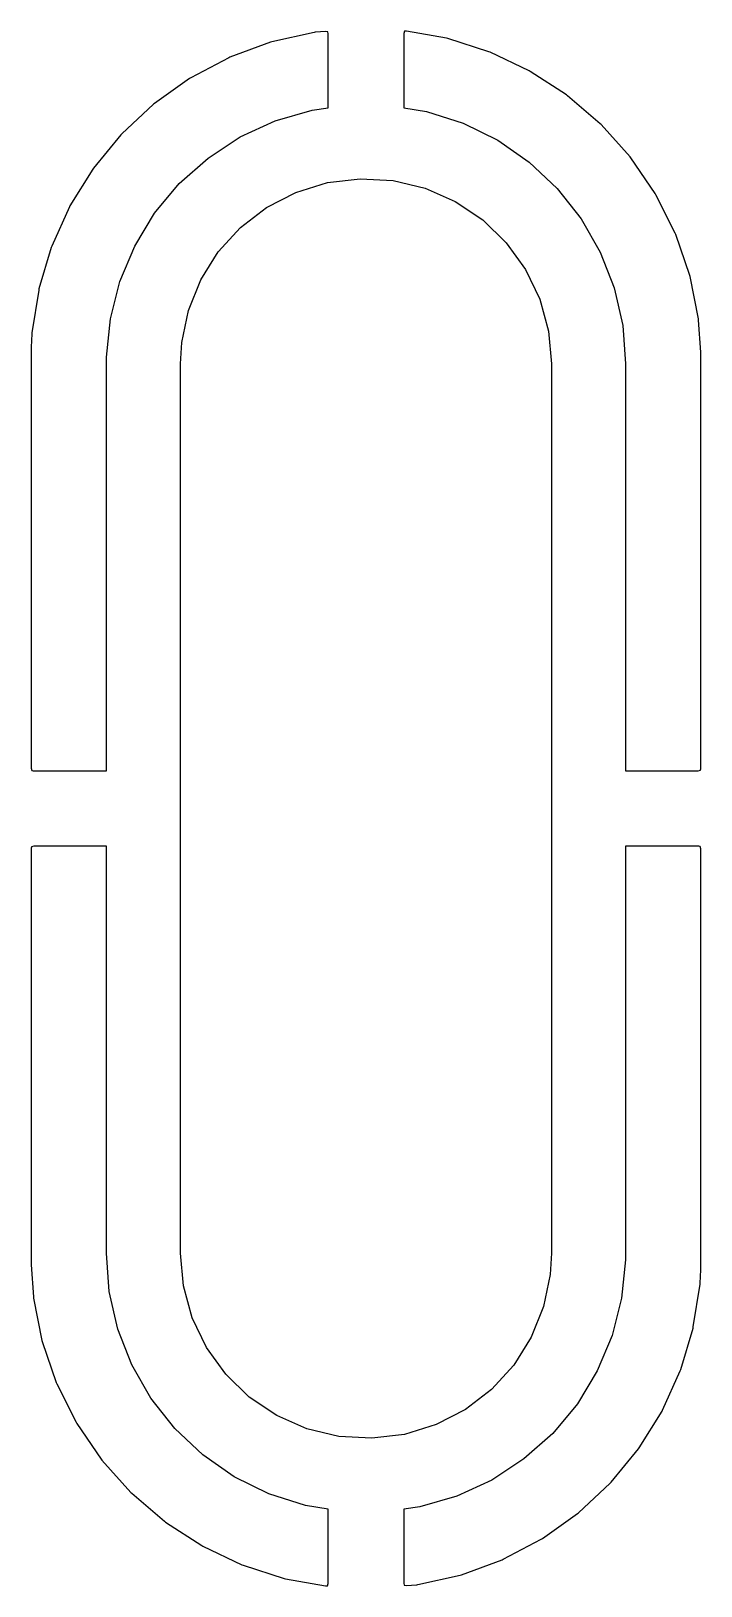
# Model space of a CAD drawing. Extents: x 14 to 417, y -165 to -100.
# Drawn here: x 370.87 to 375.38, y -132.25 to -121.75 of the extents above; entities that cross this region are included whole.
import ezdxf

# ---------------------------------------------------------------- set-up
doc = ezdxf.new("R2010")
doc.units = 0
doc.layers.add('BLACK', color=7, linetype='CONTINUOUS')

msp = doc.modelspace()

# ---------------------------------------------------------------- linework, layer by layer
at = {"layer": 'BLACK', "linetype": 'CONTINUOUS'}
for p, q in [((372.776, -121.764), (372.491, -121.828)), ((372.784, -121.763), (372.776, -121.764)), ((372.856, -121.757), (372.784, -121.763)), ((372.868, -121.759), (372.856, -121.757)), ((372.872, -121.774), (372.868, -121.759)), ((372.872, -122.273), (372.872, -121.774)), ((373.385, -121.756), (373.38, -121.771)), ((373.38, -121.771), (373.38, -122.273)), ((373.398, -121.755), (373.385, -121.756)), ((373.669, -121.803), (373.398, -121.755)), ((372.483, -121.83), (372.209, -121.931)), ((372.491, -121.828), (372.483, -121.83)), ((373.677, -121.805), (373.669, -121.803)), ((373.955, -121.895), (373.677, -121.805)), ((372.202, -121.935), (371.944, -122.071)), ((372.209, -121.931), (372.202, -121.935)), ((373.963, -121.898), (373.955, -121.895)), ((374.226, -122.023), (373.963, -121.898)), ((371.937, -122.075), (371.699, -122.244)), ((371.944, -122.071), (371.937, -122.075)), ((374.234, -122.027), (374.226, -122.023)), ((374.478, -122.186), (374.234, -122.027)), ((374.485, -122.191), (374.478, -122.186)), ((374.706, -122.38), (374.485, -122.191)), ((371.693, -122.249), (371.479, -122.448)), ((371.699, -122.244), (371.693, -122.249)), ((372.513, -122.361), (372.762, -122.288)), ((372.762, -122.288), (372.872, -122.273)), ((373.38, -122.273), (373.535, -122.298)), ((373.535, -122.298), (373.782, -122.377)), ((372.278, -122.469), (372.513, -122.361)), ((373.782, -122.377), (374.014, -122.492)), ((374.712, -122.386), (374.706, -122.38)), ((374.907, -122.604), (374.712, -122.386)), ((371.474, -122.454), (371.289, -122.679)), ((371.479, -122.448), (371.474, -122.454)), ((372.061, -122.612), (372.278, -122.469)), ((374.014, -122.492), (374.227, -122.64)), ((371.867, -122.784), (372.061, -122.612)), ((374.912, -122.61), (374.907, -122.604)), ((375.076, -122.851), (374.912, -122.61)), ((371.284, -122.686), (371.13, -122.934)), ((371.289, -122.679), (371.284, -122.686)), ((374.227, -122.64), (374.416, -122.818)), ((371.701, -122.984), (371.867, -122.784)), ((372.654, -122.843), (372.866, -122.777)), ((372.866, -122.777), (373.087, -122.751)), ((373.087, -122.751), (373.309, -122.763)), ((373.309, -122.763), (373.525, -122.815)), ((373.525, -122.815), (373.728, -122.905)), ((374.416, -122.818), (374.577, -123.021)), ((371.126, -122.941), (371.007, -123.207)), ((371.13, -122.934), (371.126, -122.941)), ((372.456, -122.945), (372.654, -122.843)), ((373.728, -122.905), (373.913, -123.029)), ((375.08, -122.859), (375.076, -122.851)), ((375.21, -123.119), (375.08, -122.859)), ((371.567, -123.206), (371.701, -122.984)), ((372.28, -123.08), (372.456, -122.945)), ((373.913, -123.029), (374.072, -123.183)), ((374.577, -123.021), (374.706, -123.247)), ((372.13, -123.244), (372.28, -123.08)), ((375.214, -123.127), (375.21, -123.119)), ((375.309, -123.403), (375.214, -123.127)), ((371.004, -123.215), (370.92, -123.495)), ((371.007, -123.207), (371.004, -123.215)), ((371.466, -123.445), (371.567, -123.206)), ((372.012, -123.433), (372.13, -123.244)), ((374.072, -123.183), (374.202, -123.364)), ((374.706, -123.247), (374.8, -123.488)), ((371.403, -123.696), (371.466, -123.445)), ((371.929, -123.639), (372.012, -123.433)), ((374.202, -123.364), (374.298, -123.564)), ((375.311, -123.411), (375.309, -123.403)), ((375.368, -123.697), (375.311, -123.411)), ((370.919, -123.503), (370.873, -123.791)), ((370.92, -123.495), (370.919, -123.503)), ((374.298, -123.564), (374.356, -123.779)), ((374.8, -123.488), (374.857, -123.741)), ((371.884, -123.856), (371.929, -123.639)), ((371.377, -123.954), (371.403, -123.696)), ((374.356, -123.779), (374.376, -124)), ((374.857, -123.741), (374.876, -124)), ((375.369, -123.705), (375.368, -123.697)), ((375.384, -123.922), (375.369, -123.705)), ((370.872, -123.798), (370.868, -123.887)), ((370.873, -123.791), (370.872, -123.798)), ((371.876, -124), (371.884, -123.856)), ((370.868, -123.887), (370.868, -123.89)), ((370.868, -123.89), (370.868, -126.728)), ((371.376, -124), (371.377, -123.954)), ((375.384, -123.926), (375.384, -123.922)), ((375.384, -126.732), (375.384, -123.926)), ((371.376, -126.746), (371.376, -124)), ((371.876, -130), (371.876, -124)), ((374.376, -124), (374.376, -130)), ((374.876, -124), (374.876, -126.746)), ((370.868, -126.728), (370.872, -126.743)), ((370.872, -126.743), (370.874, -126.744)), ((370.874, -126.744), (370.882, -126.746)), ((370.882, -126.746), (371.376, -126.746)), ((374.876, -126.746), (375.366, -126.746)), ((375.366, -126.746), (375.381, -126.742)), ((375.381, -126.742), (375.382, -126.74)), ((375.382, -126.74), (375.384, -126.732)), ((370.87, -127.26), (370.868, -127.268)), ((370.868, -127.268), (370.868, -130.074)), ((370.871, -127.258), (370.87, -127.26)), ((370.886, -127.254), (370.871, -127.258)), ((371.376, -127.254), (370.886, -127.254)), ((371.376, -130), (371.376, -127.254)), ((375.37, -127.254), (374.876, -127.254)), ((374.876, -127.254), (374.876, -130)), ((375.378, -127.256), (375.37, -127.254)), ((375.38, -127.257), (375.378, -127.256)), ((375.384, -127.272), (375.38, -127.257)), ((375.384, -130.11), (375.384, -127.272)), ((370.868, -130.074), (370.868, -130.078)), ((371.395, -130.259), (371.376, -130)), ((371.896, -130.221), (371.876, -130)), ((374.376, -130), (374.368, -130.144)), ((374.875, -130.046), (374.849, -130.304)), ((374.876, -130), (374.875, -130.046)), ((370.868, -130.078), (370.883, -130.295)), ((374.368, -130.144), (374.323, -130.361)), ((375.38, -130.202), (375.384, -130.113)), ((375.384, -130.113), (375.384, -130.11)), ((371.452, -130.512), (371.395, -130.259)), ((371.954, -130.436), (371.896, -130.221)), ((375.333, -130.497), (375.379, -130.209)), ((375.379, -130.209), (375.38, -130.202)), ((370.883, -130.295), (370.884, -130.303)), ((370.884, -130.303), (370.941, -130.589)), ((374.323, -130.361), (374.24, -130.567)), ((374.849, -130.304), (374.786, -130.555)), ((372.05, -130.636), (371.954, -130.436)), ((370.941, -130.589), (370.943, -130.597)), ((370.943, -130.597), (371.038, -130.873)), ((371.546, -130.753), (371.452, -130.512)), ((374.24, -130.567), (374.122, -130.756)), ((374.786, -130.555), (374.685, -130.794)), ((375.248, -130.785), (375.332, -130.505)), ((375.332, -130.505), (375.333, -130.497)), ((372.18, -130.817), (372.05, -130.636)), ((371.675, -130.979), (371.546, -130.753)), ((374.122, -130.756), (373.972, -130.92)), ((374.685, -130.794), (374.551, -131.016)), ((375.126, -131.059), (375.245, -130.793)), ((375.245, -130.793), (375.248, -130.785)), ((371.038, -130.873), (371.042, -130.881)), ((371.042, -130.881), (371.172, -131.141)), ((372.339, -130.971), (372.18, -130.817)), ((371.836, -131.182), (371.675, -130.979)), ((372.524, -131.095), (372.339, -130.971)), ((373.972, -130.92), (373.796, -131.055)), ((374.551, -131.016), (374.385, -131.216)), ((372.727, -131.185), (372.524, -131.095)), ((373.796, -131.055), (373.598, -131.157)), ((374.968, -131.314), (375.122, -131.066)), ((375.122, -131.066), (375.126, -131.059)), ((371.172, -131.141), (371.176, -131.149)), ((371.176, -131.149), (371.34, -131.39)), ((372.025, -131.36), (371.836, -131.182)), ((372.943, -131.237), (372.727, -131.185)), ((373.386, -131.223), (373.165, -131.249)), ((373.598, -131.157), (373.386, -131.223)), ((374.385, -131.216), (374.191, -131.388)), ((373.165, -131.249), (372.943, -131.237)), ((374.778, -131.546), (374.963, -131.321)), ((374.963, -131.321), (374.968, -131.314)), ((371.34, -131.39), (371.345, -131.396)), ((371.345, -131.396), (371.54, -131.614)), ((372.238, -131.508), (372.025, -131.36)), ((374.191, -131.388), (373.974, -131.531)), ((372.47, -131.623), (372.238, -131.508)), ((373.974, -131.531), (373.739, -131.639)), ((371.54, -131.614), (371.546, -131.62)), ((371.546, -131.62), (371.767, -131.809)), ((372.717, -131.702), (372.47, -131.623)), ((373.739, -131.639), (373.49, -131.712)), ((374.559, -131.751), (374.773, -131.552)), ((374.773, -131.552), (374.778, -131.546)), ((372.872, -131.727), (372.717, -131.702)), ((372.872, -132.229), (372.872, -131.727)), ((373.49, -131.712), (373.38, -131.727)), ((373.38, -131.727), (373.38, -132.226)), ((374.553, -131.756), (374.559, -131.751)), ((371.767, -131.809), (371.774, -131.814)), ((371.774, -131.814), (372.018, -131.973)), ((374.315, -131.925), (374.553, -131.756)), ((374.05, -132.065), (374.308, -131.929)), ((374.308, -131.929), (374.315, -131.925)), ((372.018, -131.973), (372.026, -131.977)), ((372.026, -131.977), (372.289, -132.102)), ((373.769, -132.17), (374.043, -132.069)), ((374.043, -132.069), (374.05, -132.065)), ((372.289, -132.102), (372.297, -132.105)), ((372.297, -132.105), (372.575, -132.195)), ((373.476, -132.236), (373.761, -132.172)), ((373.761, -132.172), (373.769, -132.17)), ((372.575, -132.195), (372.583, -132.197)), ((372.583, -132.197), (372.854, -132.245)), ((372.854, -132.245), (372.867, -132.244)), ((372.867, -132.244), (372.872, -132.229)), ((373.38, -132.226), (373.384, -132.241)), ((373.384, -132.241), (373.396, -132.243)), ((373.396, -132.243), (373.468, -132.237)), ((373.468, -132.237), (373.476, -132.236))]:
    msp.add_line(p, q, dxfattribs=at)

doc.saveas('drawing.dxf')
